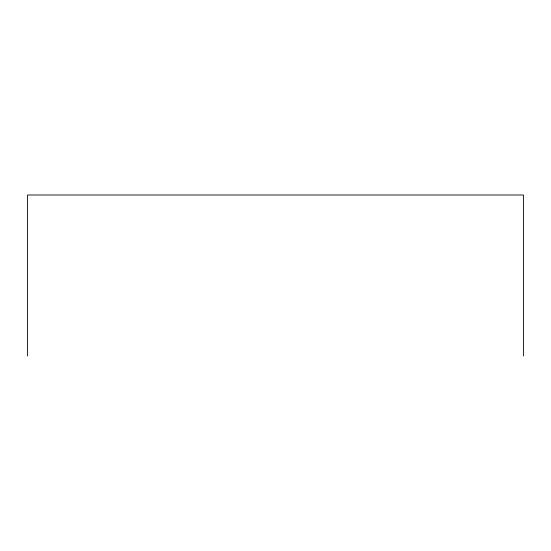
<?xml version="1.0" encoding="UTF-8"?>
<svg xmlns="http://www.w3.org/2000/svg" width="551" height="551" viewBox="0 0 551 551"><rect width="100%" height="100%" fill="white"/><g stroke="black" fill="none" stroke-linecap="round" stroke-linejoin="round"><path stroke-width="0.83" d="M523.45 356.001L523.45 194.999L27.55 194.999L27.55 356.001"/></g></svg>
